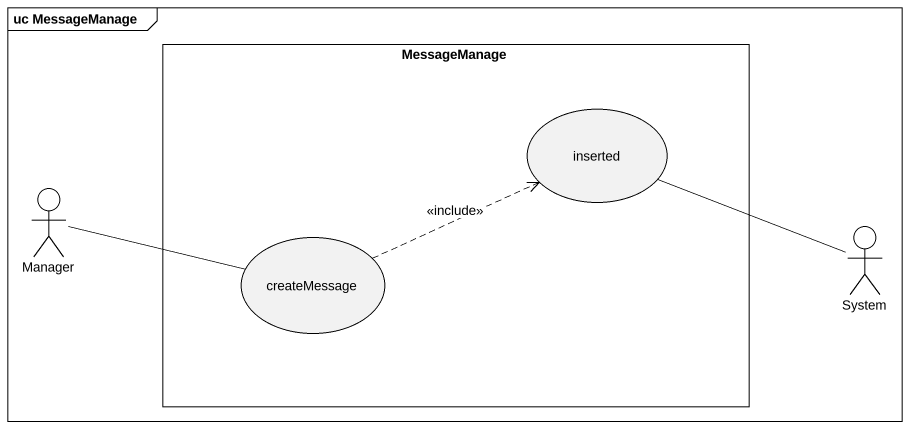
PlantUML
@startuml
mainframe uc MessageManage
rectangle MessageManage {
  usecase inserted
  usecase createMessage
}
actor Manager
actor System
Manager -right- createMessage
createMessage .right.> inserted : <<include>>
System -left- inserted
@enduml
